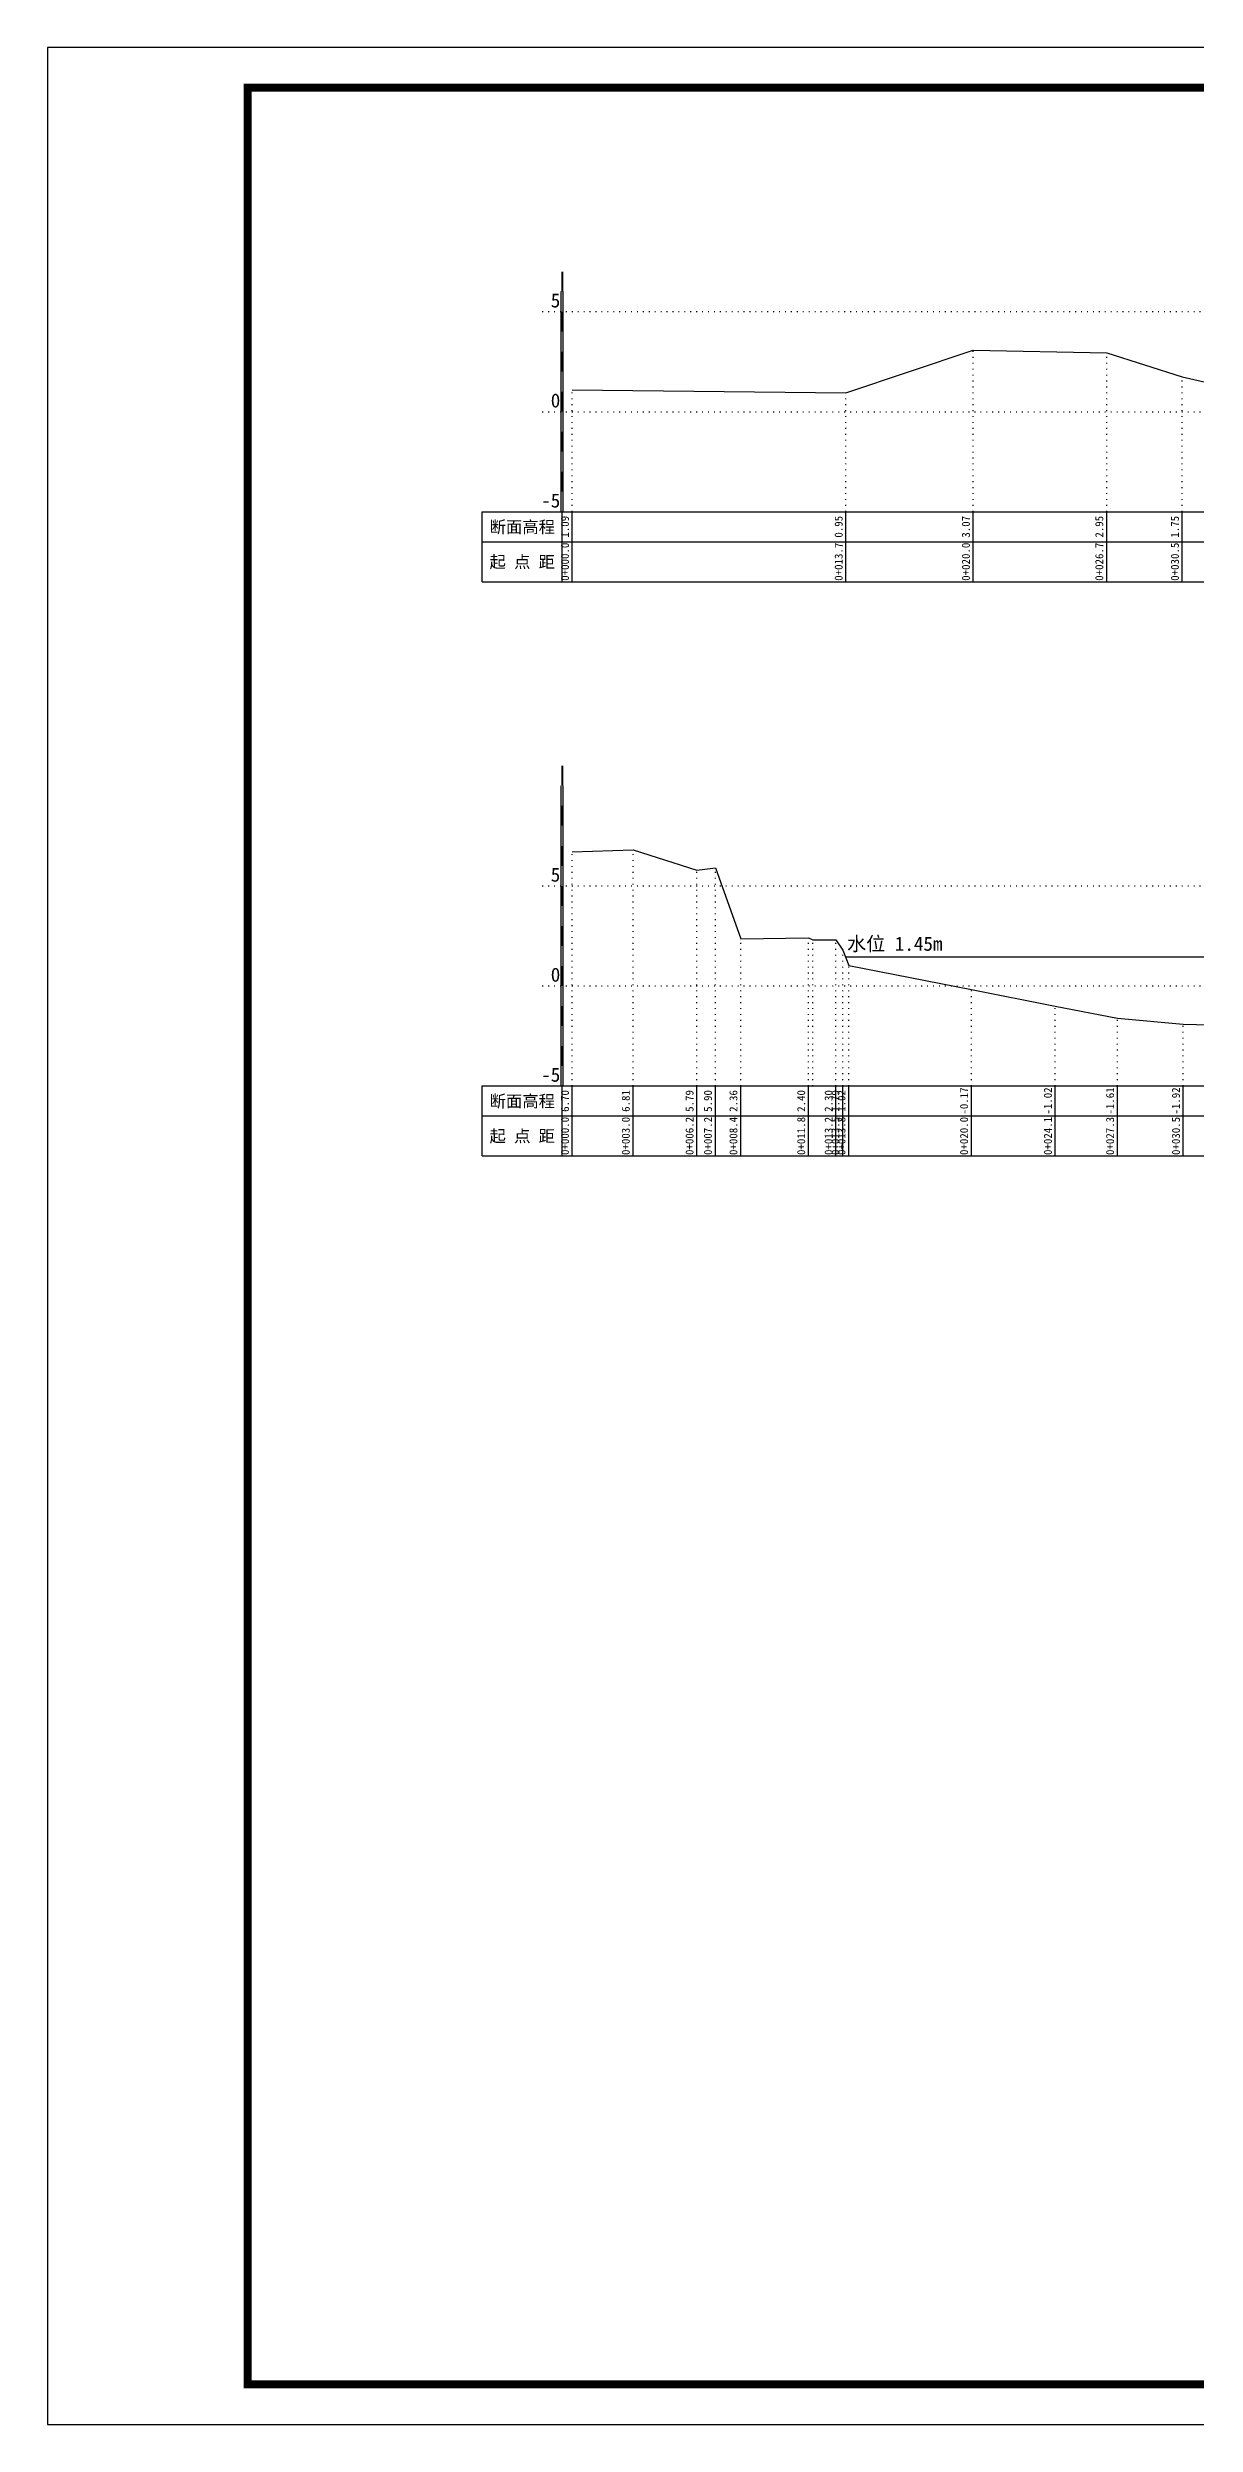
# Model space of a CAD drawing. Header units: millimetres. Extents: x 519117 to 520437, y 3371934 to 3372231.
# Drawn here: x 520017.2 to 520160.7, y 3371934.3 to 3372231.3 of the extents above; entities that cross this region are included whole.
import ezdxf
from ezdxf.enums import TextEntityAlignment as Align

# ---------------------------------------------------------------- set-up
doc = ezdxf.new("R2010")
doc.units = ezdxf.units.MM
doc.header["$LTSCALE"] = 0.4
doc.header["$MEASUREMENT"] = 0
doc.linetypes.add('X4', pattern=[1.6, 0, -1.6])
for name, color, linetype in [('DMX', 1, 'Continuous'), ('zdm1', 5, 'Continuous'), ('ZDMT5', 3, 'Continuous'), ('图层1', 4, 'Continuous'), ('图框', 7, 'Continuous')]:
    doc.layers.add(name, color=color, linetype=linetype)
doc.styles.add('HDM', font='fangsong_GB2312.ttf')

msp = doc.modelspace()

# ---------------------------------------------------------------- linework, layer by layer
at = {"layer": 'DMX', "linetype": 'Continuous', "flags": 128}
for points in [[(520082.8, 3372188.5), (520117, 3372188.15), (520132.9, 3372193.45), (520149.58, 3372193.15), (520159.03, 3372190.15), (520171.05, 3372187.4)], [(520082.8, 3372130.78), (520090.4, 3372131.05), (520098.38, 3372128.5), (520100.68, 3372128.78), (520103.85, 3372119.93), (520112.33, 3372120.03), (520112.88, 3372119.78), (520115.75, 3372119.78), (520116.6, 3372118.5), (520117.35, 3372116.58), (520132.68, 3372113.6), (520143.15, 3372111.48), (520150.93, 3372110), (520159.15, 3372109.23), (520167.55, 3372109.05)]]:
    msp.add_lwpolyline(points, dxfattribs=at)
at = {"layer": 'zdm1', "linetype": 'Continuous'}
for p, q in [((520081.43, 3372173.28), (520081.43, 3372200.78)), ((520081.68, 3372173.28), (520081.68, 3372200.78)), ((520071.55, 3372164.53), (520071.55, 3372173.28)), ((520071.55, 3372173.28), (520082.8, 3372173.28)), ((520081.55, 3372164.53), (520081.55, 3372173.28)), ((520082.8, 3372173.28), (520364.03, 3372173.28)), ((520071.55, 3372169.53), (520364.03, 3372169.53)), ((520071.55, 3372164.53), (520364.03, 3372164.53)), ((520081.43, 3372101.53), (520081.43, 3372139.03)), ((520081.68, 3372101.53), (520081.68, 3372139.03)), ((520071.55, 3372092.78), (520071.55, 3372101.53)), ((520071.55, 3372101.53), (520082.8, 3372101.53)), ((520081.55, 3372092.78), (520081.55, 3372101.53)), ((520082.8, 3372101.53), (520322.28, 3372101.53)), ((520071.55, 3372097.78), (520322.28, 3372097.78)), ((520071.55, 3372092.78), (520322.28, 3372092.78))]:
    msp.add_line(p, q, dxfattribs=at)
at = {"layer": 'zdm1', "linetype": 'X4'}
for p, q in [((520079.05, 3372198.28), (520366.53, 3372198.28)), ((520079.05, 3372185.78), (520366.53, 3372185.78)), ((520079.05, 3372173.28), (520366.53, 3372173.28)), ((520079.05, 3372126.53), (520324.78, 3372126.53)), ((520079.05, 3372114.03), (520324.78, 3372114.03)), ((520079.05, 3372101.53), (520324.78, 3372101.53))]:
    msp.add_line(p, q, dxfattribs=at)
at = {"layer": 'zdm1', "linetype": 'Continuous', "flags": 128}
for points in [[(520081.55, 3372200.78, 0.25, 0.25, 0), (520081.55, 3372203.28, 0.25, 0.25, 0)], [(520081.55, 3372195.78, 0.25, 0.25, 0), (520081.55, 3372198.28, 0.25, 0.25, 0)], [(520081.55, 3372190.78, 0.25, 0.25, 0), (520081.55, 3372193.28, 0.25, 0.25, 0)], [(520081.55, 3372185.78, 0.25, 0.25, 0), (520081.55, 3372188.28, 0.25, 0.25, 0)], [(520081.55, 3372180.78, 0.25, 0.25, 0), (520081.55, 3372183.28, 0.25, 0.25, 0)], [(520081.55, 3372175.78, 0.25, 0.25, 0), (520081.55, 3372178.28, 0.25, 0.25, 0)], [(520081.55, 3372139.03, 0.25, 0.25, 0), (520081.55, 3372141.53, 0.25, 0.25, 0)], [(520081.55, 3372134.03, 0.25, 0.25, 0), (520081.55, 3372136.53, 0.25, 0.25, 0)], [(520081.55, 3372129.03, 0.25, 0.25, 0), (520081.55, 3372131.53, 0.25, 0.25, 0)], [(520081.55, 3372124.03, 0.25, 0.25, 0), (520081.55, 3372126.53, 0.25, 0.25, 0)], [(520081.55, 3372119.03, 0.25, 0.25, 0), (520081.55, 3372121.53, 0.25, 0.25, 0)], [(520081.55, 3372114.03, 0.25, 0.25, 0), (520081.55, 3372116.53, 0.25, 0.25, 0)], [(520081.55, 3372109.03, 0.25, 0.25, 0), (520081.55, 3372111.53, 0.25, 0.25, 0)], [(520081.55, 3372104.03, 0.25, 0.25, 0), (520081.55, 3372106.53, 0.25, 0.25, 0)]]:
    msp.add_lwpolyline(points, format="xyseb", dxfattribs=at)
at = {"layer": 'ZDMT5', "linetype": 'X4'}
for p, q in [((520132.9, 3372173.28), (520132.9, 3372193.45)), ((520149.58, 3372173.28), (520149.58, 3372193.15)), ((520082.8, 3372173.28), (520082.8, 3372188.5)), ((520159.03, 3372173.28), (520159.03, 3372190.15)), ((520117, 3372173.28), (520117, 3372188.15)), ((520082.8, 3372101.53), (520082.8, 3372130.78)), ((520090.4, 3372101.53), (520090.4, 3372131.05)), ((520098.38, 3372101.53), (520098.38, 3372128.5)), ((520100.68, 3372101.53), (520100.68, 3372128.78)), ((520103.85, 3372101.53), (520103.85, 3372119.93)), ((520112.33, 3372101.53), (520112.33, 3372120.03)), ((520112.88, 3372101.53), (520112.88, 3372119.78)), ((520115.75, 3372101.53), (520115.75, 3372119.78)), ((520116.6, 3372101.53), (520116.6, 3372118.5)), ((520117.35, 3372101.53), (520117.35, 3372116.58)), ((520132.68, 3372101.53), (520132.68, 3372113.6)), ((520143.15, 3372101.53), (520143.15, 3372111.48)), ((520150.93, 3372101.53), (520150.93, 3372110)), ((520159.15, 3372101.53), (520159.15, 3372109.23))]:
    msp.add_line(p, q, dxfattribs=at)
at = {"layer": 'ZDMT5', "linetype": 'Continuous'}
for p, q in [((520082.8, 3372164.53), (520082.8, 3372173.28)), ((520117, 3372164.53), (520117, 3372173.28)), ((520132.9, 3372164.53), (520132.9, 3372173.28)), ((520149.58, 3372164.53), (520149.58, 3372173.28)), ((520159.03, 3372164.53), (520159.03, 3372173.28)), ((520082.8, 3372092.78), (520082.8, 3372101.53)), ((520090.4, 3372092.78), (520090.4, 3372101.53)), ((520098.38, 3372092.78), (520098.38, 3372101.53)), ((520100.68, 3372092.78), (520100.68, 3372101.53)), ((520103.85, 3372092.78), (520103.85, 3372101.53)), ((520112.33, 3372092.78), (520112.33, 3372101.53)), ((520115.75, 3372092.78), (520115.75, 3372101.53)), ((520116.6, 3372092.78), (520116.6, 3372101.53)), ((520117.35, 3372092.78), (520117.35, 3372101.53)), ((520132.68, 3372092.78), (520132.68, 3372101.53)), ((520143.15, 3372092.78), (520143.15, 3372101.53)), ((520150.93, 3372092.78), (520150.93, 3372101.53)), ((520159.15, 3372092.78), (520159.15, 3372101.53))]:
    msp.add_line(p, q, dxfattribs=at)
at = {"layer": '图层1', "color": 6, "linetype": 'Continuous'}
msp.add_line((520116.92, 3372117.68), (520298.19, 3372117.68), dxfattribs=at)
at = {"layer": '图框', "flags": 128}
msp.add_lwpolyline([(520017.23, 3371934.28), (520437.23, 3371934.28), (520437.23, 3372231.28), (520017.23, 3372231.28)], close=True, dxfattribs=at)
at = {"layer": '图框', "const_width": 1, "flags": 128}
msp.add_lwpolyline([(520042.23, 3371939.28), (520432.23, 3371939.28), (520432.23, 3372226.28), (520042.23, 3372226.28)], close=True, dxfattribs=at)

# ---------------------------------------------------------------- texts
at = {"layer": 'zdm1', "linetype": 'Continuous', "style": 'HDM'}
for s, p in [('5', (520081.3, 3372198.28)), ('0', (520081.3, 3372185.78)), ('-5', (520081.3, 3372173.28)), ('5', (520081.3, 3372126.53)), ('0', (520081.3, 3372114.03)), ('-5', (520081.3, 3372101.53))]:
    msp.add_text(s, height=1.75, dxfattribs=at).set_placement(p, align=Align.BOTTOM_RIGHT)
for s, p in [('断面高程', (520076.55, 3372171.4)), ('起 点 距', (520076.55, 3372167.03)), ('断面高程', (520076.55, 3372099.65)), ('起 点 距', (520076.55, 3372095.28))]:
    msp.add_text(s, height=1.5, dxfattribs=at).set_placement(p, align=Align.MIDDLE)
at = {"layer": 'ZDMT5', "linetype": 'Continuous', "style": 'HDM'}
for s, p in [('1.09', (520082.68, 3372171.4)), ('0.95', (520116.88, 3372171.4)), ('3.07', (520132.78, 3372171.4)), ('2.95', (520149.45, 3372171.4)), ('1.75', (520158.9, 3372171.4)), ('0+000.0', (520082.68, 3372167.03)), ('0+013.7', (520116.88, 3372167.03)), ('0+020.0', (520132.78, 3372167.03)), ('0+026.7', (520149.45, 3372167.03)), ('0+030.5', (520158.9, 3372167.03)), ('6.70', (520082.68, 3372099.65)), ('6.81', (520090.28, 3372099.65)), ('5.79', (520098.25, 3372099.65)), ('5.90', (520100.55, 3372099.65)), ('2.36', (520103.73, 3372099.65)), ('2.40', (520112.2, 3372099.65)), ('2.30', (520115.63, 3372099.65)), ('1.79', (520116.48, 3372099.65)), ('1.02', (520117.23, 3372099.65)), ('-0.17', (520132.55, 3372099.65)), ('-1.02', (520143.03, 3372099.65)), ('-1.61', (520150.8, 3372099.65)), ('-1.92', (520159.03, 3372099.65)), ('0+000.0', (520082.68, 3372095.28)), ('0+003.0', (520090.28, 3372095.28)), ('0+006.2', (520098.25, 3372095.28)), ('0+007.2', (520100.55, 3372095.28)), ('0+008.4', (520103.73, 3372095.28)), ('0+011.8', (520112.2, 3372095.28)), ('0+013.2', (520115.63, 3372095.28)), ('0+013.5', (520116.48, 3372095.28)), ('0+013.8', (520117.23, 3372095.28)), ('0+020.0', (520132.55, 3372095.28)), ('0+024.1', (520143.03, 3372095.28)), ('0+027.3', (520150.8, 3372095.28)), ('0+030.5', (520159.03, 3372095.28))]:
    msp.add_text(s, height=1, rotation=90, dxfattribs=at).set_placement(p, align=Align.BOTTOM_CENTER)
at = {"layer": '图层1', "color": 6, "linetype": 'Continuous', "style": 'HDM'}
msp.add_text('水位 1.45m', height=1.75, dxfattribs=at).set_placement((520123.1, 3372118.42), align=Align.CENTER)

doc.saveas('drawing.dxf')
